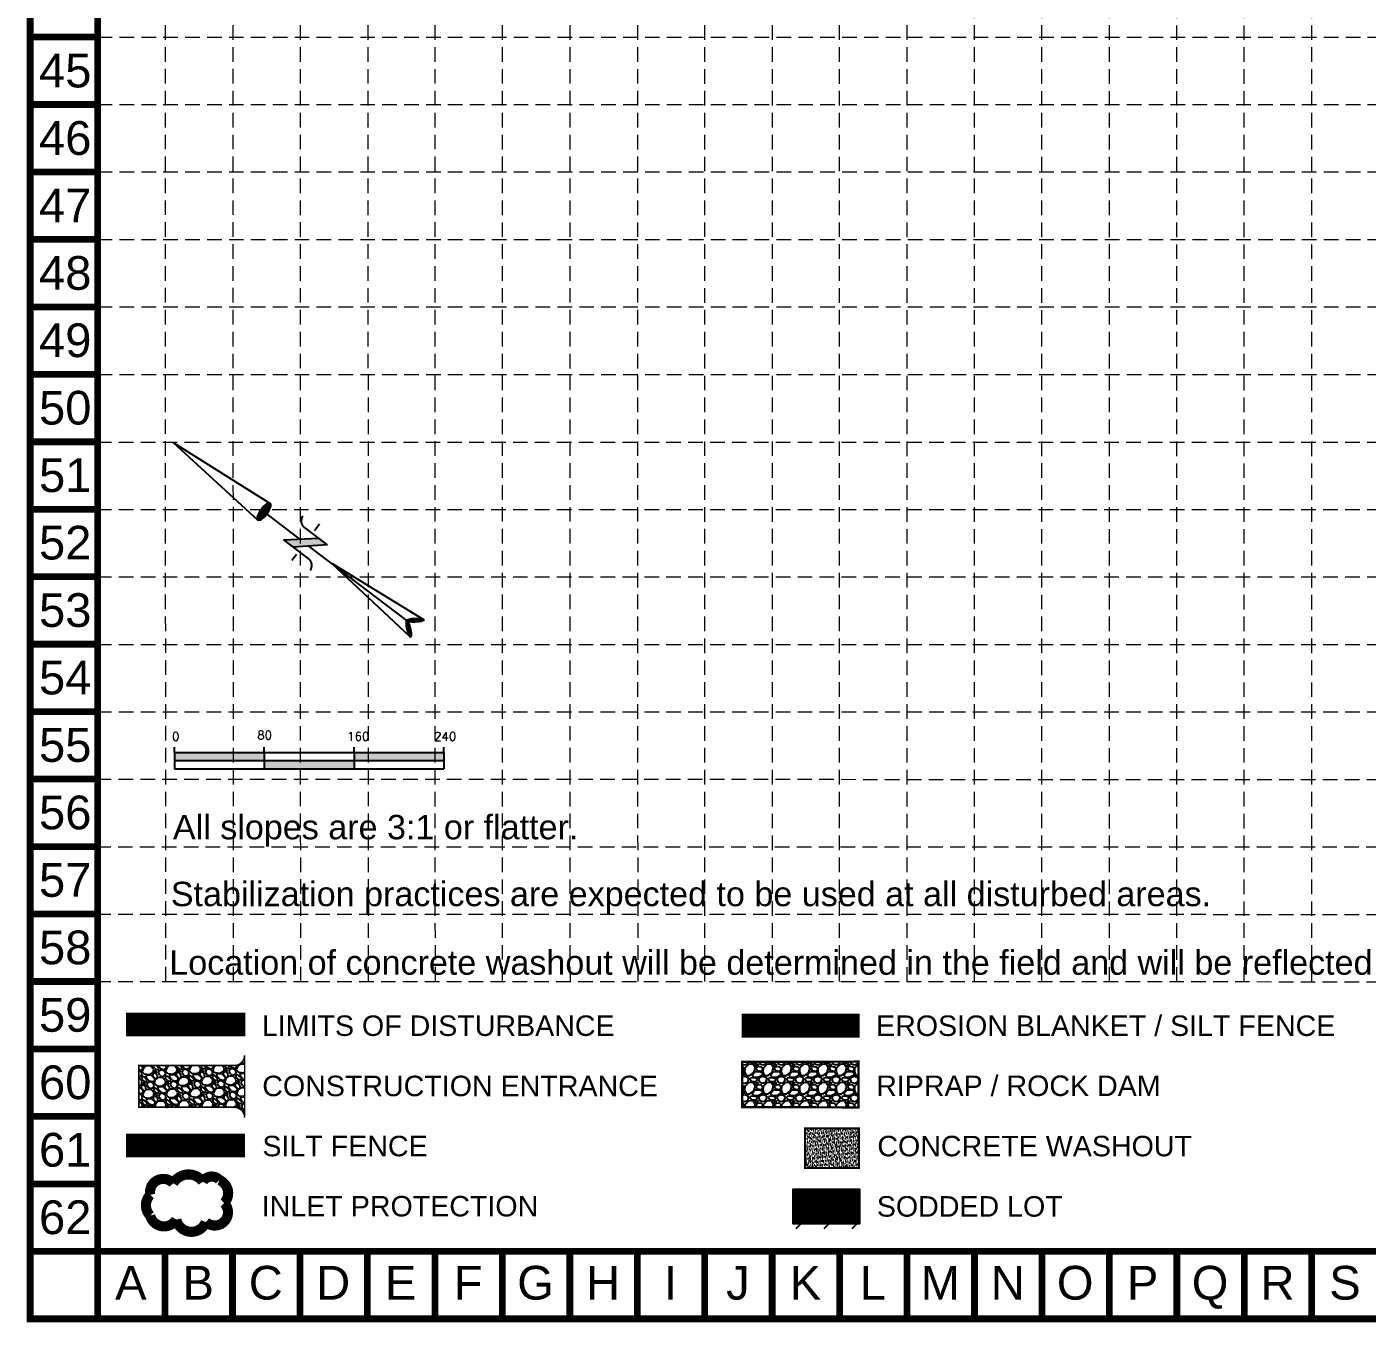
# Model space of a CAD drawing. Header units: feet. Extents: x -406 to 2003, y 7035 to 10885.
# Drawn here: x -406 to 788, y 7035 to 8188 of the extents above; entities that cross this region are included whole.
import ezdxf
from ezdxf.enums import TextEntityAlignment as Align

# ---------------------------------------------------------------- set-up
doc = ezdxf.new("R2010")
doc.units = ezdxf.units.FT
doc.header["$LTSCALE"] = 40
doc.header["$MEASUREMENT"] = 0
doc.linetypes.add('ACAD_ISO02W100', pattern=[15, 12, -3])
doc.linetypes.add('HIDDEN', pattern=[0.375, 0.25, -0.125])
for name, color, linetype in [('BASE', 7, 'Continuous'), ('GRID', 254, 'HIDDEN'), ('LEGEND', 7, 'Continuous'), ('NARROW', 7, 'Continuous')]:
    doc.layers.add(name, color=color, linetype=linetype)
doc.styles.add('L120', font='simplex.shx', dxfattribs={"height": 4.8})
doc.styles.add("L200'", font='ARIAL.TTF', dxfattribs={"height": 0.001968503937008})
doc.styles.get("Standard").update_dxf_attribs({"font": 'ARIAL.TTF'})

# ---------------------------------------------------------------- blocks, each defined once
blk = doc.blocks.new('washout')
at = {"layer": 'BASE'}
h = blk.add_hatch(dxfattribs=at)
h.set_pattern_fill('AR-SAND', color=30, scale=1.29438, style=0)
h.set_pattern_definition([(37.50000000000001, (1095.310110482622, -97.07849999999996), (-0.0815373428699146, 2.494042150135252), [0, -1.9674576, 0, -2.200446, 0, -2.1033675]), (7.499999999999999, (1095.310110482622, -97.07849999999996), (2.29076357176444, 3.652929423912071), [0, -1.0613916, 0, -1.7733006, 0, -0.6795494999999999]), (327.5, (1093.718023082621, -97.07849999999996), (4.0308829430139, 0.007324965717175819), [0, -0.6471899999999999, 0, -2.329884, 0, -3.041793]), (317.5, (1093.718023082621, -97.07849999999996), (3.891070154426286, 1.136045697739593), [0, -0.323595, 0, -1.5273684, 0, -1.747413])])
h.paths.add_polyline_path([(44.3144205259029, 0), (44.3144205259029, 32.35950000000003), (0, 32.35950000000003), (0, 0)])
at = {"layer": 'BASE', "color": 30, "linetype": 'ACAD_ISO02W100', "const_width": 1.617975}
blk.add_lwpolyline([(0, 0), (44.3144205259029, 0), (44.3144205259029, 32.35950000000003), (0, 32.35950000000003)], close=True, dxfattribs=at)
blk = doc.blocks.new('North Arrow')
at = {"layer": 'NARROW'}
for p, q in [((32.43254981860446, 3.058265073213988), (32.43254981860446, 4.631385762768332)), ((0, 0), (22.36344290151465, 2.002084736559482)), ((0, 0), (22.3340256442134, -2.022002755547874)), ((28.76667448424996, -2.091662794246076), (34.01874137947743, 2.319861484284047)), ((36.17825519122562, 2.333068732823449), (30.46489879658111, 2.333068732823449)), ((36.15693846157228, 2.319861484284047), (31.03953994826952, -2.091662794246076)), ((39.10239171702415, 0.006637234364461619), (59.96415737125062, 2.108618273159664)), ((21.65859055236069, -0.04755806894536363), (21.65587945617517, -0.04755806894536363)), ((31.2002493849468, -0.04755806894536363), (21.65859055236069, -0.04755806894536363)), ((28.76667448424996, -2.091662794246076), (34.95439482978327, -2.091662794246076)), ((57.4539157862273, -0.04755806894536363), (33.41071549255503, -0.04755806894536363)), ((59.8310793026576, -2.141789640390925), (39.04486644576536, -0.007715046158409677)), ((57.69334596529006, -0.02703537367779063), (57.76929195033517, -0.01344045038422337)), ((57.76514189648879, -0.05039075473177945), (57.69334596529006, -0.02703537367779063)), ((32.43254981860446, -4.261561808689294), (32.43254981860446, -2.800806882678444))]:
    blk.add_line(p, q, dxfattribs=at)
blk.add_lwpolyline([(22.36469003275943, -2.029144276148145), (22.58571216360451, -1.926685835660464, 0.09157658552841703), (22.86600292222374, -1.437143250313966, 0.04830551554414139), (23.03449076013294, -0.7510674610057322), (23.07365352004581, -0.007926344824227272), (23.0138871940153, 0.8191116749912908, 0.04830551554426889), (22.86600292222374, 1.421290560665511, 0.0915765855283463), (22.58571216360451, 1.91083314601201), (22.36469003275943, 2.01329158649969), (22.14366790191434, 1.91083314601201, 0.09157658552851158), (21.86337714329511, 1.421290560665511, 0.04830551554418233), (21.71549287155813, 0.8191116749912908), (21.65572654552761, -0.007926344824227272), (21.71549287155813, -0.8349643646397453, 0.04830551554422624), (21.86337714329511, -1.437143250313966, 0.09157658552816902), (22.14366790191434, -1.926685835660464)], format="xyb", close=True, dxfattribs=at)
for points in [[(57.45558378554506, -0.03134526075882604), (57.43996657389744, 0.0836624617477355, -0.06681784727068599), (57.67471216397553, 0.4712181194372533, -0.03073031192727785), (58.00862399094058, 0.8372912985578296), (58.52165351551321, 1.292257312707079), (59.07299621394941, 1.699951556056476, -0.03073031192742202), (59.50028108291463, 1.950818694931513, -0.06681784727061153), (59.92804734067704, 2.100220530974184), (60.03732810972451, 2.061125939999329)], [(60.03732810972451, 2.061125939999329), (60.05294532137214, 1.946118217492767, -0.06681784727066456), (59.81819973129404, 1.558562559803249, -0.03073031192683177), (59.43379851860755, 1.137137013811298), (58.97125837981093, 0.7375233665334235), (58.41991568137473, 0.3298291232385964, -0.03073031192764033), (57.99263081235495, 0.07896198436355917, -0.03669233332525137), (57.76236303227506, -0.01733721801429056)], [(57.45558378554506, -0.03527464659782709), (57.43996657389744, -0.150282369049819, 0.06681784727068599), (57.67471216397553, -0.5378380267393368, 0.03073031192727785), (58.00862399094058, -0.903911205859913), (58.52165351551321, -1.358877220063732), (59.07299621394941, -1.766571463358559, 0.03073031192742202), (59.50028108291463, -2.017438602233597, 0.06681784727061153), (59.92804734067704, -2.166840438276267), (60.03732810972451, -2.127745847301412)], [(60.03732810972451, -2.127745847301412), (60.05294532137214, -2.012738124794851, 0.06681784727066456), (59.81819973129404, -1.625182467105333, 0.03073031192683177), (59.43379851860755, -1.203756921113381), (58.97125837981093, -0.804143273835507), (58.41991568137473, -0.3964490305406798, 0.03073031192764033), (57.99263081235495, -0.1455818916656426, 0.03669233332525137), (57.76236303227506, -0.04928268934236257)]]:
    blk.add_lwpolyline(points, format="xyb", dxfattribs=at)
for centre, start, end in [((30.46491631666868, 3.862994872579293), 178.8769027564139, 270), ((34.95439482978327, -3.621588933947351), 358.8769027564139, 90)]:
    blk.add_arc(centre, 1.529926139739004, start, end, dxfattribs=at)
for points in [[(23.02743242273209, -0.7618279882990464), (21.67003612299595, -0.04525802260104683), (23.06525461068304, -0.04525802260104683), (21.71626324154204, 0.8195677980802429)], [(23.06525461068304, -0.04525802260104683), (21.71626324154204, 0.8195677980802429), (23.01902749208239, 0.7489697719211108), (21.85494459723486, 1.41965102062386)], [(23.01902749208239, 0.7489697719211108), (21.85494459723486, 1.41965102062386), (22.86773874044229, 1.437300527177285), (22.14491470462235, 1.910307302568981)], [(22.86773874044229, 1.437300527177285), (22.14491470462235, 1.910307302568981), (22.58617356370451, 1.910307302568981), (22.35503797086494, 2.002084736559482)], [(31.04573626156707, -2.092600781761575), (36.15173163068903, 2.358604768796795), (28.74698772917327, -2.064361571265181), (34.01267678058502, 2.358604768796795)], [(57.44388876337325, 0.08001449623407098), (57.69525844847522, -0.01106567331589758), (57.49810575425727, 0.2124947428819723), (57.77083364797363, -0.01106567331589758)], [(57.450460519849, -0.04004572727353661), (57.68868669199946, -0.016585683588346), (57.44388876337325, 0.08001449623407098), (57.69525844847522, -0.01106567331589758)], [(57.49810575425727, 0.2124947428819723), (57.77083364797363, -0.01106567331589758), (57.59996797960412, 0.3891350717640307), (57.940056377156, 0.06345446541672572)], [(57.59996797960412, 0.3891350717640307), (57.940056377156, 0.06345446541672572), (57.68211493557828, 0.4981552747267415), (58.06984856753843, 0.1324545938769006)], [(57.68211493557828, 0.4981552747267415), (58.06984856753843, 0.1324545938769006), (57.83819415180915, 0.663755583063903), (58.29493122679196, 0.2580348277115263)], [(57.83819415180915, 0.663755583063903), (58.29493122679196, 0.2580348277115263), (58.02877508955135, 0.8569559427633067), (58.51837094691291, 0.405695102581376)], [(58.02877508955135, 0.8569559427633067), (58.51837094691291, 0.405695102581376), (58.26042950528063, 1.069476338470849), (58.73031009321494, 0.5657754006460891)], [(58.26042950528063, 1.069476338470849), (58.73031009321494, 0.5657754006460891), (58.51837094691291, 1.297176762400341), (59.04904028220699, 0.8114158579883224)], [(58.51837094691291, 1.297176762400341), (59.04904028220699, 0.8114158579883224), (58.69580837170361, 1.422756996180397), (59.26097942850902, 0.9949561996836565)], [(59.26426530671961, 0.9963362022790534), (58.69416543257103, 1.419996991044172), (59.44663154890804, 1.149516487475921), (59.00303798687673, 1.64907741756906)], [(59.44663154890804, 1.149516487475921), (59.00303798687673, 1.64907741756906), (59.61749721722299, 1.335816834307479), (59.27576588053853, 1.822957741314895)], [(59.61749721722299, 1.335816834307479), (59.27576588053853, 1.822957741314895), (59.80972109409777, 1.551097235151246), (59.4926338442383, 1.954057985367399)], [(59.80972109409777, 1.551097235151246), (59.4926338442383, 1.954057985367399), (59.93129858887187, 1.730497569169529), (59.69471535579942, 2.039618144699489)], [(59.93129858887187, 1.730497569169529), (59.69471535579942, 2.039618144699489), (60.05287608364597, 1.941637962281675), (59.93129858887187, 2.103098262887215)], [(60.05287608364597, 1.941637962281675), (59.93129858887187, 2.103098262887215), (60.03644669248388, 2.064458190925507)], [(22.86773874044229, -1.439569039612252), (21.72466817219174, -0.8747848301754857), (23.02743242273209, -0.7618279882990464), (21.67003612299595, -0.04525802260104683)], [(22.5777686330548, -1.930225321557373), (21.86334952788457, -1.446628842222708), (22.86773874044229, -1.439569039612252), (21.72466817219174, -0.8747848301754857)], [(22.36344290151465, -2.014942952937417), (22.14491470462235, -1.930225321557373), (22.5777686330548, -1.930225321557373), (21.86334952788457, -1.446628842222708)], [(57.4373170068975, -0.1421659174229717), (57.68868669199946, -0.02210569386079442), (57.450460519849, -0.04004572727353661), (57.68868669199946, -0.016585683588346)], [(57.45703227632475, -0.1932260124704044), (57.69525844847522, -0.02762570418781252), (57.4373170068975, -0.1421659174229717), (57.68868669199946, -0.02210569386079442)], [(57.52603571929285, -0.3257062591183058), (57.76426189149788, -0.05108574781843345), (57.45703227632475, -0.1932260124704044), (57.69525844847522, -0.02762570418781252)], [(57.63446970111545, -0.4802665469105705), (57.90062583830149, -0.1021458429204358), (57.52603571929285, -0.3257062591183058), (57.76426189149788, -0.05108574781843345)], [(57.78397716092513, -0.6624268860650773), (58.09120677609826, -0.2001260253382497), (57.63446970111545, -0.4802665469105705), (57.90062583830149, -0.1021458429204358)], [(57.97455809866733, -0.8735672791772231), (58.33600470472447, -0.3477863002626691), (57.78397716092513, -0.6624268860650773), (58.09120677609826, -0.2001260253382497)], [(58.24071423585337, -1.113687726247008), (58.61366141578401, -0.5423666625029), (57.97455809866733, -0.8735672791772231), (58.33600470472447, -0.3477863002626691)], [(58.61366141578401, -1.433848322321865), (58.92746278743289, -0.771447089027788), (58.24071423585337, -1.113687726247008), (58.61366141578401, -0.5423666625029)], [(58.91431927448139, -1.64498871543401), (59.20019068109468, -1.004667523229728), (58.61366141578401, -1.433848322321865), (58.92746278743289, -0.771447089027788)], [(59.11804372517508, -1.794028992899257), (59.56985198281473, -1.35518817585762), (58.91760515269198, -1.651888728247286), (59.20019068109468, -1.011567536097573)], [(59.34805520177179, -1.927889242142555), (59.81300697236293, -1.62152867174882), (59.11804372517508, -1.794028992899257), (59.56985198281473, -1.35518817585762)], [(59.53699320043597, -1.324828119304584), (59.41377276652929, -1.18406785724801), (59.20840537670301, -1.014327541233797)], [(59.58299549571166, -2.052089473381784), (59.92801271066128, -1.787128980031412), (59.34805520177179, -1.927889242142555), (59.81300697236293, -1.62152867174882)], [(59.78343406819477, -2.12522960951901), (60.04630432717022, -2.007929391147627), (59.58299549571166, -2.052089473381784), (59.92801271066128, -1.787128980031412)], [(59.92308389326354, -2.166629686616943), (60.03808963156189, -2.132129622386856), (59.78343406819477, -2.12522960951901), (60.04630432717022, -2.007929391147627)]]:
    blk.add_solid(points, dxfattribs=at)
blk = doc.blocks.new('A$C393B0653')
h = blk.add_hatch(color=7)
h.paths.add_polyline_path([(82.12326571478296, 7.208365974844732), (82.12326571478296, 14.41587550787153), (2.123265714782974, 14.41587550787153), (2.123265714782974, 7.208365974845946)])
h.paths.add_polyline_path([(82.12326571478296, 7.208365974844735), (82.12326571478296, 0.0008564418094465508), (162.123265714783, 0.0008564418094465508), (162.1232657147829, 7.208365974843521)])
h.paths.add_polyline_path([(162.123265714783, 14.41587550787153), (162.123265714783, 7.208365974843522), (242.123265714783, 7.20836597484231), (242.123265714783, 14.41587550787153)])
at = {"color": 7}
for p, q in [((2.123265714782974, 14.41587550787153), (2.123265714782974, 19.21587550787081)), ((2.123265714782974, 14.41587550787153), (82.12326571478297, 14.41587550787153)), ((2.123265714782974, 14.41587550787153), (2.123265714782974, 0.0008564418094465509)), ((82.12326571478297, 14.41587550787153), (82.12326571478297, 19.21587550787081)), ((82.12326571478297, 14.41587550787153), (242.123265714783, 14.41587550787153)), ((82.12326571478297, 14.41587550787153), (82.12326571478297, 0.0008564418094465509)), ((162.123265714783, 14.41587550787153), (162.123265714783, 19.21587550787081)), ((162.123265714783, 14.41587550787153), (162.123265714783, 0.0008564418094465509)), ((242.123265714783, 14.41587550787153), (242.123265714783, 19.21587550787081)), ((242.123265714783, 14.41587550787153), (242.123265714783, 0.0008564418094465509)), ((2.123265714782974, 7.208365974845947), (242.123265714783, 7.208365974842309)), ((2.123265714782974, 0.0008564418094465509), (82.12326571478297, 0.0008564418094465509)), ((82.12326571478297, 0.0008564418094465509), (242.123265714783, 0.0008564418094465509))]:
    blk.add_line(p, q, dxfattribs=at)
at = {"color": 7, "style": 'L120'}
for s, p in [('0', (0.001081635911759804, 24.93994154746542)), ('80', (75.8292895667746, 26.11071004170662)), ('160', (155.9003650598261, 24.93994154746542)), ('240', (233.3326252291827, 24.93998340547478))]:
    blk.add_text(s, height=7.68, dxfattribs=at).set_placement(p)

msp = doc.modelspace()

# ---------------------------------------------------------------- hatches: boundary and pattern name
at = {"layer": 'LEGEND'}
h = msp.add_hatch(dxfattribs=at)
h.set_pattern_fill('GRAVEL', color=4, scale=14.82508894191638, angle=-43.93425516442545, style=0)
h.set_pattern_definition([(184.0785448355745, (-21027.83974936368, -1723.751194681357), (-177.9838432704123, -13.79578324102766), [1.99450816588966, -197.4566642252111]), (141.0354448355745, (-21029.82920999694, -1723.893051768955), (138.3990883571058, -112.7575588464678), [3.422638633842355, -338.8411209747705]), (88.57614483557452, (-21032.49043246285, -1721.740763949278), (-6.386736505014483, -220.2982334699598), [2.413346578676687, -238.9216077907707]), (223.3394448355745, (-21039.22563831951, -1720.398195469559), (216.3986165735806, 203.2356457519392), [3.116797048970616, -308.5628485477353]), (248.8994448355745, (-21041.49248616484, -1722.537312351011), (70.05296653945132, 179.5437440384095), [3.056266210820771, -302.5707699737467]), (313.3394448355745, (-21042.59276365507, -1725.388659065291), (-203.235645751939, 216.3986165735806), [3.116797048970616, -308.5628485477353]), (353.7599448355745, (-21040.4536467736, -1727.655506910643), (-241.6503890797429, 26.95898314089832), [4.121804653432071, -408.0583345378184]), (28.32104483557454, (-21036.35626590114, -1728.103520469685), (301.0275081824254, 162.8708528456341), [3.891407946185748, -385.2495200981894]), (77.49534483557453, (-21032.93064686131, -1726.257389121402), (48.3108391953414, 221.0781841031394), [3.127352512297241, -309.6082396944721]), (131.3021448355745, (-21032.25351325103, -1723.204219417858), (107.1509202866136, -123.8234190935739), [3.570355820059605, -174.9473610574759]), (178.4631448355746, (-21034.6100514429, -1720.522026853152), (-241.2604483578449, 5.99675031144425), [4.617244300781976, -457.1075267544613]), (94.87984483557395, (-21028.75917396345, -1730.688223527246), (-13.01589377237807, 136.0594200056701), [1.575921779614649, -156.0169233108525]), (127.5349448355745, (-21028.8932318905, -1729.118007193651), (118.2167679467143, -155.0719100240722), [2.998181512346343, -296.8206813265572]), (181.0657448355745, (-21030.71986533736, -1726.740498902982), (-10.28613166046331, -10.67608980960572), [2.096578903254738, -18.86925460455948]), (159.2643448355745, (-21030.23285597547, -1724.739339528867), (73.95270024079589, -30.078452456319), [1.129049123638468, -111.7754629628068]), (247.8671448355745, (-21031.28876588521, -1724.339593130633), (20.18230269011964, 42.31438998922221), [1.59670655431122, -78.23884353758393]), (347.0295448355745, (-21031.89033527271, -1725.818646920332), (52.60052090436372, -9.50616556299558), [2.59333798352049, -83.85104403252471]), (117.6308448355745, (-21029.36317073385, -1726.400718406363), (11.06606559878067, -31.24833088371173), [1.875240325351935, -45.00581228371327]), (332.4552448355745, (-21037.48089605864, -1718.373638613728), (137.6191989740015, -70.83312570037236), [2.627005760507583, -260.0742374192532]), (26.4119448355745, (-21035.15165492875, -1719.588476129589), (-155.8517305030053, -76.29250934125636), [2.203912547194232, -218.1868825944717]), (249.2643448355745, (-21027.30594503837, -1724.265501105216), (30.078452456319, 73.95270024079589), [2.258083422187991, -110.6464286642573]), (299.6762448355745, (-21028.10543783486, -1726.377320924694), (-75.90257808490966, 134.889489074556), [2.627005760507582, -260.0742374192531]), (295.5097448355746, (-21043.85829571465, -1724.992812247416), (-32.80823644846285, 72.7827916296129), [2.533311198394671, -124.1323080216946]), (250.8408448355745, (-21042.76728958233, -1727.279157994133), (59.76709930800933, 168.8675501415022), [2.122626584525703, -210.1403431949123]), (22.86714483557454, (-21037.48531265074, -1735.044448895886), (72.7828267772112, 32.80815906738024), [2.258083422187994, -110.6464286642574]), (333.4197448355745, (-21035.40468947356, -1734.166964493743), (-179.9336034920351, 91.01540364605017), [2.485144484422385, -246.0286368288137]), (25.50974483557454, (-21042.71659503864, -1730.004245941978), (-72.7827916296129, -32.80823644846281), [1.266655599197336, -125.398963620892]), (57.37564483557452, (-21038.12587784111, -1734.427281187211), (30.46846042061634, 52.99045817603215), [0.7559312851483161, -74.83747890637319]), (122.0295448355745, (-21037.7183322823, -1733.790615577178), (21.74215685153967, -41.53445681453805), [3.056266210820768, -58.06913213103931]), (142.0747448355744, (-21039.33924315959, -1731.199585556424), (117.0469838566329, -92.18520299282486), [2.832333242353124, -280.4005907155579]), (259.7558448355745, (-21032.81608683568, -1726.77949470581), (9.896151652824456, 31.63831049487458), [2.138103977381064, -51.31451028223447]), (309.2229448355745, (-21033.19633533249, -1728.883515364734), (160.9211246035821, -196.216435987909), [3.732868445040862, -369.5533385802211]), (17.01114483557456, (-21030.83589756036, -1731.775330079265), (-114.7072496117442, -33.58809545751097), [1.526331857103939, -151.1072986059582]), (46.06574483557452, (-21029.37634167209, -1731.328788717641), (-0.3899580284703005, 20.96221498333357), [0.8895053365149828, -13.9355836054014]), (76.3221448355745, (-21039.2441810354, -1730.673580391656), (-29.29863316858777, -115.8770930749533), [2.059560656166793, -203.897157264426]), (4.078544835574532, (-21038.75717167352, -1728.672421017549), (177.9838432704123, 13.79578324102769), [3.989016331779321, -195.4621560593213]), (316.0657448355745, (-21034.77825040697, -1728.388706842299), (20.96221498333357, 0.3899580284703032), [3.854523124898261, -10.97056581701812]), (281.3705448355745, (-21032.00246791544, -1731.063100246447), (-34.7578158660574, 177.5939231796132), [2.344054112962167, -232.0611792821872]), (210.1203448355745, (-21031.54032823265, -1733.36114473403), (-51.82060053650736, -32.41822003703709), [2.15856260012091, -105.769715656814]), (163.7117448355745, (-21033.40742967972, -1734.444351705741), (-305.7069629621888, 88.67545053783081), [3.514509710015384, -347.9370394699914]), (131.4918448355745, (-21036.78088197847, -1733.458634241171), (-128.5030555358072, 144.3957069521296), [3.718117481543686, -368.0932303954235])])
edge = h.paths.add_edge_path()
edge.add_line((-211.6859571810869, 7216.958381238092), (-211.6859571810869, 7272.558401828734))
edge.add_arc((-220.9526254172426, 7272.558401828719), 9.266668236155652, -89.96094406197483, 9.242739906767383e-11, ccw=False)
edge.add_line((-220.9463087496733, 7263.291735745456), (-305.8696432145489, 7263.284043676766))
edge.add_line((-305.8696432145489, 7263.284043676766), (-305.8696432145489, 7226.18958539217))
edge.add_line((-305.8696432145489, 7226.18958539217), (-220.9589420847669, 7226.225047321315))
edge.add_arc((-220.9526254172082, 7216.958381238087), 9.266668236121253, 2.6716406864579767e-11, 90.03905593796071, ccw=False)
at = {"layer": 'LEGEND', "linetype": 'ACAD_ISO02W100'}
h = msp.add_hatch(dxfattribs=at)
h.set_pattern_fill('GRAVEL', color=240, scale=16.29394522516147, style=0)
h.set_pattern_definition([(228.0128, (-928.0361948191066, 6403.396864952976), (-130.3515329961736, -146.6455288865282), [2.192122214812322, -217.0204903211053]), (184.9697, (-929.5026498893735, 6401.767470430406), (195.5273598353083, 16.29380358201052), [3.761750546242578, -372.4131900203985]), (132.5103999999999, (-933.2502572911576, 6401.441591525939), (162.939301016866, -179.2335388083583), [2.652458755313586, -262.5937426549494]), (267.2737, (-939.6048959289697, 6397.368105219602), (16.29388033822644, 325.8789093095107), [3.425606456247496, -339.1349739927213]), (292.8337, (-939.7678353812216, 6393.946376722316), (-81.4698875244575, 195.5272842356412), [3.359078277893164, -332.5492057418896]), (357.2737, (-938.4643197632122, 6390.850527129556), (-325.8789093095107, 16.29388033822645), [3.425606456247496, -339.1349739927213]), (37.6942, (-935.0425912659266, 6390.687587677293), (-211.8214076161959, -162.9392959138259), [4.530189297006415, -448.4883819368402]), (72.2553, (-931.4579233163927, 6393.457558365586), (114.0577919430626, 358.4667335455699), [4.276965094262186, -423.4196909774635]), (121.4296, (-930.1544076983773, 6397.531044671864), (-130.3516959685104, 211.8212070519808), [3.437207745247813, -340.2839415402736]), (175.2364, (-931.9467416731482, 6400.46395481242), (179.2334128960556, -16.29380725880784), [3.924103416466056, -192.2809859371105]), (222.3974, (-935.857288527186, 6400.789833716945), (-195.5274624799221, -179.2332684615478), [5.074716652486088, -502.397323356863]), (138.8141, (-923.4738901560595, 6397.205165767397), (-114.0576645912211, 97.7636275747228), [1.732062671379889, -171.4749376941442]), (171.4692, (-924.7774057740749, 6398.34574193312), (211.8212599799707, -32.58801933607799), [3.295238600500953, -326.2294035589646]), (225, (-928.0361948191066, 6398.834560289909), (-1.808991315095539e-15, -16.29395026730574), [2.30430602768756, -20.73880313102372]), (203.1986, (-929.17677098487, 6400.789833716945), (81.46972173731139, 32.58791204411586), [1.240914280457847, -122.8500738288058]), (291.8014, (-930.3173471506293, 6400.301015360157), (-16.29394376686394, 48.88184012390692), [1.754906782585565, -85.9906767558711]), (30.9638, (-929.6655893416255, 6398.671620837646), (48.88180345075336, 32.58793091699959), [2.850283544292243, -92.15892895425257]), (161.5651, (-927.221497557849, 6400.138075907895), (32.58789753155684, -16.29391920735972), [2.061037425475901, -49.46494709325728]), (16.38950000000001, (-939.7678353812216, 6400.301015360157), (162.9394880724187, 48.88171688965772), [2.88728709389861, -285.8421555234976]), (70.3462, (-936.9978646929453, 6401.115712621413), (-65.17570346158139, -179.2334322742269), [2.422274191117728, -239.804639808353]), (293.1986, (-927.221497557849, 6403.396864952976), (-32.58791204411586, 81.46972173731139), [2.481812266970469, -121.6091758422932]), (343.6105, (-926.2438608443376, 6401.115712621413), (-162.9394880724187, 48.88171688965775), [2.887287093898586, -285.8421555234945]), (339.444, (-939.7678353812216, 6390.198769320563), (-81.46975618068052, 32.58782521623552), [2.78430936007559, -136.4312238194848]), (294.7751, (-937.1608041451973, 6389.221132607045), (-81.46959885779593, 179.2334532320352), [2.332934489448144, -230.9608566282167]), (66.80140000000002, (-927.0585581055971, 6387.102919727744), (32.58791204411589, 81.46972173731139), [2.481812266970469, -121.6091758422931]), (17.35400000000001, (-926.0809213920861, 6389.384072059307), (-211.8213208261523, -65.17569132075708), [2.73137033203904, -270.4049296443299]), (69.444, (-935.0425912659266, 6387.102919727744), (-32.58782521623557, -81.46975618068049), [1.392154680037797, -137.8233784995227]), (101.3098999999995, (-928.0361948191066, 6387.102919727744), (-16.29390664373236, 65.1757931574558), [0.8308282670309803, -82.25230802102627]), (165.9638, (-928.1991342713586, 6387.917616989), (48.88184457181131, -16.29391357191201), [3.359078277893161, -63.82256874969618]), (186.009, (-931.4579233163927, 6388.732314250256), (162.9394481928913, 16.29393410424798), [3.112958235267099, -308.1824253549216]), (303.6901, (-929.6655893416255, 6397.205165767397), (-16.29396696954853, 32.58788324467043), [2.349945368263237, -56.39870513226293]), (353.1572, (-928.3620737236106, 6395.24989234036), (276.997058488887, -32.5880207680709), [4.102717644024306, -406.1683461187615]), (60.94540000000001, (-924.2885874173189, 6394.761073983571), (-65.17578134382943, -114.0576228422877), [1.677559424601724, -166.0788718539274]), (90, (-923.4738901560595, 6396.227529053878), (-16.29394522516147, 16.29394522516147), [0.9776367135096876, -15.31630851165178]), (120.2564, (-931.7838022208962, 6389.221132607045), (65.17569758648902, -114.0576565916928), [2.263620046460332, -224.0991015331628]), (48.01279999999999, (-932.9243783866541, 6391.176406034081), (130.3515329961736, 146.6455288865282), [4.384244429624644, -214.828368106293]), (0, (-929.9914682461258, 6394.435195079104), (16.29394522516147, 16.29394522516147), [4.23642575854198, -12.05751946661948]), (325.3048, (-925.7550424875822, 6394.435195079104), (-162.9393587078718, 114.0577568603907), [2.576300855331179, -255.0535891504441]), (254.0546, (-923.6368296083115, 6392.968740008855), (-16.29394342136275, -65.17578296430906), [2.372431012673962, -116.2492825604763]), (207.646, (-924.2885874173189, 6390.687587677293), (-309.5848909604818, -162.9395779295707), [3.862724124802904, -382.4103238193511]), (175.4261, (-927.7103159146031, 6388.895253702519), (-211.8212970242063, 16.29386051556493), [4.086505168525234, -404.5635717474773])])
h.paths.add_polyline_path([(231.3311279512441, 7226.28202784685), (335.0237042170193, 7226.097771033013), (335.0237042170193, 7266.832634095857), (231.3311279512441, 7266.676280237444)])
at = {"layer": 'LEGEND'}
h = msp.add_hatch(dxfattribs=at)
h.set_pattern_fill('ANSI31', color=2, scale=7.043229058213789, style=0)
h.set_pattern_definition([(45, (205.1932541955821, 7048.474923326014), (-0.6225393785641389, 0.6225393785641385), [])])
h.paths.add_polyline_path([(276.5959979105364, 7152.859964196503), (276.5959979105364, 7151.079951235418), (276.5959979105364, 7122.854032569977), (336.1619232420535, 7122.854032569977), (336.1619232420535, 7152.859964196503)])
h = msp.add_hatch(dxfattribs=at)
h.set_pattern_fill('ANSI31', color=2, scale=140.8645811642758, style=0)
h.set_pattern_definition([(45, (205.1932541955821, 7043.85471731254), (-12.45078757128277, 12.45078757128277), [])])
h.paths.add_polyline_path([(276.5959979105364, 7148.23975818303), (276.5959979105364, 7146.459745221944), (276.5959979105364, 7118.233826556503), (336.1619232420535, 7118.233826556503), (336.1619232420535, 7148.23975818303)])

# ---------------------------------------------------------------- linework, layer by layer
at = {"layer": 'BASE', "const_width": 6.006819445345759}
for points in [[(2000.035265228312, 7037.841562196834), (2000.035265228312, 10882.20600721792), (-402.6925129100327, 10882.20600721792), (-402.6925129100327, 7037.841562196834)], [(1939.967070774878, 7097.909756650106), (1939.967070774878, 10822.13781276465), (-342.624318456436, 10822.13781276465), (-342.624318456436, 7097.909756650106)]]:
    msp.add_lwpolyline(points, close=True, dxfattribs=at)
for points in [[(-342.624318456436, 8179.137256812573), (-402.6925129100327, 8179.137256812573)], [(-342.624318456436, 8119.069062358975), (-402.6925129100327, 8119.069062358975)], [(-342.624318456436, 8059.000867905541), (-402.6925129100327, 8059.000867905541)], [(-342.624318456436, 7998.932673452107), (-402.6925129100327, 7998.932673452107)], [(-342.624318456436, 7938.86447899851), (-402.6925129100327, 7938.86447899851)], [(-342.624318456436, 7878.796284545238), (-402.6925129100327, 7878.796284545238)], [(-342.624318456436, 7818.728090091642), (-402.6925129100327, 7818.728090091642)], [(-342.624318456436, 7758.65989563837), (-402.6925129100327, 7758.65989563837)], [(-342.624318456436, 7698.591701184773), (-402.6925129100327, 7698.591701184773)], [(-342.624318456436, 7638.523506731339), (-402.6925129100327, 7638.523506731339)], [(-342.624318456436, 7578.455312277905), (-402.6925129100327, 7578.455312277905)], [(-342.624318456436, 7518.387117824308), (-402.6925129100327, 7518.387117824308)], [(-342.624318456436, 7458.318923371036), (-402.6925129100327, 7458.318923371036)], [(-342.624318456436, 7398.250728917439), (-402.6925129100327, 7398.250728917439)], [(-342.624318456436, 7338.182534464168), (-402.6925129100327, 7338.182534464168)], [(-342.624318456436, 7278.114340010571), (-402.6925129100327, 7278.114340010571)], [(-342.624318456436, 7218.046145557137), (-402.6925129100327, 7218.046145557137)], [(-342.624318456436, 7157.977951103703), (-402.6925129100327, 7157.977951103703)], [(-342.624318456436, 7097.909756650106), (-402.6925129100327, 7097.909756650106)], [(-342.624318456436, 7097.909756650106), (-342.624318456436, 7037.841562196834)], [(-282.5561240030015, 7097.909756650106), (-282.5561240030015, 7037.841562196834)], [(-222.4879295495675, 7097.909756650106), (-222.4879295495675, 7037.841562196834)], [(-162.4197350961331, 7097.909756650106), (-162.4197350961331, 7037.841562196834)], [(-102.3515406426991, 7097.909756650106), (-102.3515406426991, 7037.841562196834)], [(-42.2833461892651, 7097.909756650106), (-42.2833461892651, 7037.841562196834)], [(17.78484826416934, 7097.909756650106), (17.78484826416934, 7037.841562196834)], [(77.85304271776658, 7097.909756650106), (77.85304271776658, 7037.841562196834)], [(137.9212371712006, 7097.909756650106), (137.9212371712006, 7037.841562196834)], [(197.9894316246346, 7097.909756650106), (197.9894316246346, 7037.841562196834)], [(258.057626078069, 7097.909756650106), (197.9894316246346, 7097.909756650106)], [(258.057626078069, 7097.909756650106), (258.057626078069, 7037.841562196834)], [(318.125820531503, 7097.909756650106), (318.125820531503, 7037.841562196834)], [(378.194014984937, 7097.909756650106), (378.194014984937, 7037.841562196834)], [(438.2622094383714, 7097.909756650106), (438.2622094383714, 7037.841562196834)], [(498.3304038919687, 7097.909756650106), (498.3304038919687, 7037.841562196834)], [(558.3985983454031, 7097.909756650106), (558.3985983454031, 7037.841562196834)], [(618.4667927988367, 7097.909756650106), (618.4667927988367, 7037.841562196834)], [(678.5349872522711, 7097.909756650106), (678.5349872522711, 7037.841562196834)], [(738.6031817057055, 7097.909756650106), (738.6031817057055, 7037.841562196834)]]:
    msp.add_lwpolyline(points, dxfattribs=at)
at = {"layer": 'GRID', "color": 252, "linetype": 'HIDDEN', "lineweight": 0, "ltscale": 1.3}
for p, q in [((-282.0077929018253, 7338.190986701755), (-282.3328742176209, 10819.88091863933)), ((-221.6847881541626, 7338.181502663942), (-222.4316437722146, 10819.85386777649)), ((-161.7963714555312, 7338.17208695246), (-162.3498899328888, 10819.69557557741)), ((-101.4082136336433, 7338.162592671221), (-102.3596739682525, 10819.60262144237)), ((-41.88757352843686, 7338.15323478191), (-42.14120804048798, 10820.06718864265)), ((17.81045625082015, 7338.143849003231), (17.99877915172056, 10819.95554872562)), ((78.33144905539484, 7338.134333837556), (78.00819973273019, 10819.73415668685)), ((138.613060652011, 7338.124856307613), (137.99945646367, 10819.78551150084)), ((198.2037500921952, 7338.115487405081), (198.2172285472307, 10819.74930426571)), ((258.4373694806559, 7338.106017420517), (258.3731245958425, 10819.73514014906)), ((318.1340916523918, 7338.096631847422), (318.253985757814, 10819.72758896795)), ((378.2192644755273, 7338.087185201761), (378.5852757092653, 10819.64799635396)), ((438.2622094383714, 7338.077745195204), (438.2622094383714, 10822.13781276465)), ((498.3304038919687, 7338.068301218898), (498.3304038919687, 10822.13781276465)), ((558.3985983454027, 7338.058857242592), (558.3985983454031, 10822.13781276465)), ((618.4667927988367, 7338.049413266287), (618.4667927988367, 10822.13781276465)), ((678.5349872522711, 7338.039969289981), (678.5349872522711, 10822.13781276465)), ((738.6031817057055, 7338.030525313676), (738.6031817057055, 10822.13781276465)), ((-342.624318456436, 8179.137256812573), (1939.967070774878, 8179.137256812573)), ((-342.624318456436, 8119.069062358975), (1939.967070774878, 8119.069062358975)), ((-342.624318456436, 8059.000867905541), (1939.967070774878, 8059.000867905541)), ((-342.624318456436, 7998.932673452107), (1939.967070774878, 7998.932673452107)), ((-342.624318456436, 7938.86447899851), (1939.967070774878, 7938.86447899851)), ((-342.624318456436, 7878.796284545238), (1939.967070774878, 7878.796284545238)), ((-343.1946058692956, 7818.527257226086), (1939.396783362181, 7818.527257226086)), ((-343.1946058692956, 7758.459062772651), (1939.396783362181, 7758.459062772651)), ((-343.1946058692956, 7698.390868319054), (1939.396783362181, 7698.390868319054)), ((-343.1946058692956, 7638.322673865783), (1939.396783362181, 7638.322673865783)), ((-343.1946058692956, 7578.254479412186), (1939.396783362181, 7578.254479412186)), ((-343.5074282543474, 7518.233405214924), (1937.486804534794, 7518.105130421656)), ((-343.9330276706073, 7457.995761435451), (1937.491661444229, 7458.400857914678)), ((-343.7325153242527, 7398.061487349026), (1937.713493348471, 7397.901043609342)), ((-343.7316454225511, 7338.200690982132), (1937.634320768704, 7337.842012544646))]:
    msp.add_line(p, q, dxfattribs=at)
at = {"layer": 'LEGEND', "color": 1, "linetype": 'HIDDEN', "ltscale": 3, "const_width": 21.17471764153536}
msp.add_lwpolyline([(-317.3401555513883, 7299.979786697314), (-211.0898415671004, 7299.979786697314)], dxfattribs=at)
at = {"layer": 'LEGEND', "color": 84, "const_width": 21.17471764153536}
msp.add_lwpolyline([(230.7952324537155, 7298.900725220562), (336.0615078231899, 7298.902419109124)], dxfattribs=at)
at = {"layer": 'LEGEND', "color": 4, "const_width": 1.482508894191638}
msp.add_lwpolyline([(-211.6859571810869, 7216.958381238092), (-211.6859571810869, 7272.558401828734, -0.4140139244211871), (-220.9463087496733, 7263.291735745456), (-305.8696432145489, 7263.284043676766), (-305.8696432145489, 7226.18958539217), (-220.9589420847669, 7226.225047321315, -0.4144132285109485)], format="xyb", close=True, dxfattribs=at)
at = {"layer": 'LEGEND', "color": 240, "linetype": 'ACAD_ISO02W100', "const_width": 2.036743153145183}
msp.add_lwpolyline([(231.3311279512441, 7226.28202784685), (335.0237042170193, 7226.097771033013), (335.0237042170193, 7266.832634095857), (231.3311279512441, 7266.676280237444)], close=True, dxfattribs=at)
at = {"layer": 'LEGEND', "color": 200, "const_width": 21.17471764153536}
msp.add_lwpolyline([(-317.5073654633161, 7192.170933481018), (-211.2570514790286, 7192.170933481018)], dxfattribs=at)
at = {"layer": 'LEGEND', "color": 170, "ltscale": 100, "const_width": 9.012660287897031}
msp.add_lwpolyline([(-275.3398933097696, 7158.509833805915, 0.5205670505517462), (-275.3398933097696, 7158.509833805915, 0.7651954600696135), (-295.7266910483017, 7148.246888174968, 0.4178788784126488), (-295.8529792345462, 7129.78143623292, 0.6649002420699669), (-272.5555979209234, 7126.224963180965, 0.744833174426672), (-246.2793360417445, 7124.018827066917, 0.9756416855879776), (-229.9104705935156, 7140.927674631985, 0.5205670505517462), (-233.9863447344324, 7161.297566756622, 0.5205670505517462), (-248.9312225512772, 7159.939572334177, 0.5402640007904789), (-275.3398933097696, 7158.509833805915)], format="xyb", close=True, dxfattribs=at)
at = {"layer": 'LEGEND', "color": 2}
msp.add_lwpolyline([(276.5959979105364, 7151.079951235418), (276.5959979105364, 7122.854032569977), (336.1619232420535, 7122.854032569977), (336.1619232420535, 7152.859964196503), (276.5959979105364, 7152.859964196503)], close=True, dxfattribs=at)

# ---------------------------------------------------------------- block references
msp.add_blockref('A$C393B0653', (-276.3273918721825, 7527.669110506773))
at = {"layer": 'BASE', "xscale": 4.554804687486167, "yscale": 4.554804687485785, "zscale": 4.554804687486235, "rotation": 322.7237807641395}
msp.add_blockref('North Arrow', (-275.4944468583693, 7818.246347932807), dxfattribs=at)
at = {"layer": 'LEGEND', "xscale": 1.08954001623033, "yscale": 1.089540016230785, "zscale": 1.089540016230429}
msp.add_blockref('washout', (287.1858739260551, 7172.106252843339), dxfattribs=at)

# ---------------------------------------------------------------- texts
at = {"layer": 'BASE'}
for s, p in [('45', (-371.5079475393354, 8149.287469151891)), ('46', (-371.5079475393354, 8089.219308729629)), ('47', (-371.5079056162076, 8029.151091453959)), ('48', (-371.5078636933245, 7969.082893129478)), ('49', (-371.4952867904517, 7909.162418572576)), ('50', (-371.4952867904517, 7849.094258150313)), ('51', (-371.4952448673239, 7789.026040874643)), ('52', (-371.4952029444407, 7728.957842550163)), ('53', (-371.4952029443593, 7668.88966317671)), ('54', (-371.4952029443593, 7608.821502754447)), ('55', (-371.4951610212315, 7548.753285478778)), ('56', (-371.4951190983479, 7488.685087154297)), ('57', (-371.4953287134163, 7428.616813025383)), ('58', (-371.4953287134163, 7368.54865260312)), ('59', (-371.4952867902884, 7308.480435327449)), ('60', (-371.4952448674053, 7248.41223700297)), ('61', (-371.4952448673239, 7188.344057629517)), ('62', (-371.4952448673239, 7128.275897207255)), ('A', (-313.0420181162153, 7069.960474330019)), ('B', (-252.9738236626181, 7069.960474330019)), ('C', (-192.9056292093469, 7069.960474330019)), ('D', (-132.8374347557501, 7069.960474330019)), ('E', (-72.76924030231567, 7069.960474330019)), ('F', (-12.70104584888168, 7069.960474330019)), ('G', (47.36714860455277, 7069.960474330019)), ('H', (107.4353430579868, 7069.960474330019)), ('I', (167.503537511584, 7069.960474330019)), ('J', (227.5717319648552, 7069.960474330019)), ('K', (287.6399264184524, 7069.960474330019)), ('L', (347.7081208718864, 7069.960474330019)), ('M', (407.7763153253209, 7069.960474330019)), ('N', (467.8445097787549, 7069.960474330019)), ('O', (527.9127042321888, 7069.960474330019)), ('P', (587.9808986857861, 7069.960474330019)), ('Q', (648.0490931390573, 7069.960474330019)), ('R', (708.1172875926541, 7069.960474330019)), ('S', (768.1854820460885, 7069.960474330019))]:
    msp.add_text(s, height=30.03409722672879, dxfattribs=at).set_placement(p, align=Align.MIDDLE_CENTER)
at = {"layer": 'BASE', "color": 7, "style": "L200'"}
for s, p in [('All slopes are 3:1 or flatter.', (-275.589331974335, 7464.798668896054)), ('Stabilization practices are expected to be used at all disturbed areas.', (-277.4476745576335, 7405.254668785868)), ('Location of concrete washout will be determined in the field and will be reflected on this Site Map.', (-278.7861253217065, 7344.223748521366))]:
    msp.add_text(s, height=21.73147229428369, dxfattribs=at).set_placement(p)
at = {"layer": 'LEGEND', "style": "L200'"}
for s, p in [('LIMITS OF DISTURBANCE', (-196.3782869766856, 7289.721664106043)), ('EROSION BLANKET / SILT FENCE', (350.6097656901366, 7289.705369135906)), ('CONSTRUCTION ENTRANCE', (-196.0031858447805, 7236.087410273449)), ('RIPRAP / ROCK DAM', (350.6775171531312, 7236.248654915566)), ('SILT FENCE', (-195.8923699618686, 7182.552596280692)), ('CONCRETE WASHOUT', (351.7497774190083, 7182.534911717861)), ('INLET PROTECTION', (-196.4617104813506, 7129.01156078349)), ('SODDED LOT', (351.2722453540036, 7128.823451740263))]:
    msp.add_text(s, height=18.23329863760557, dxfattribs=at).set_placement(p)

doc.saveas('drawing.dxf')
